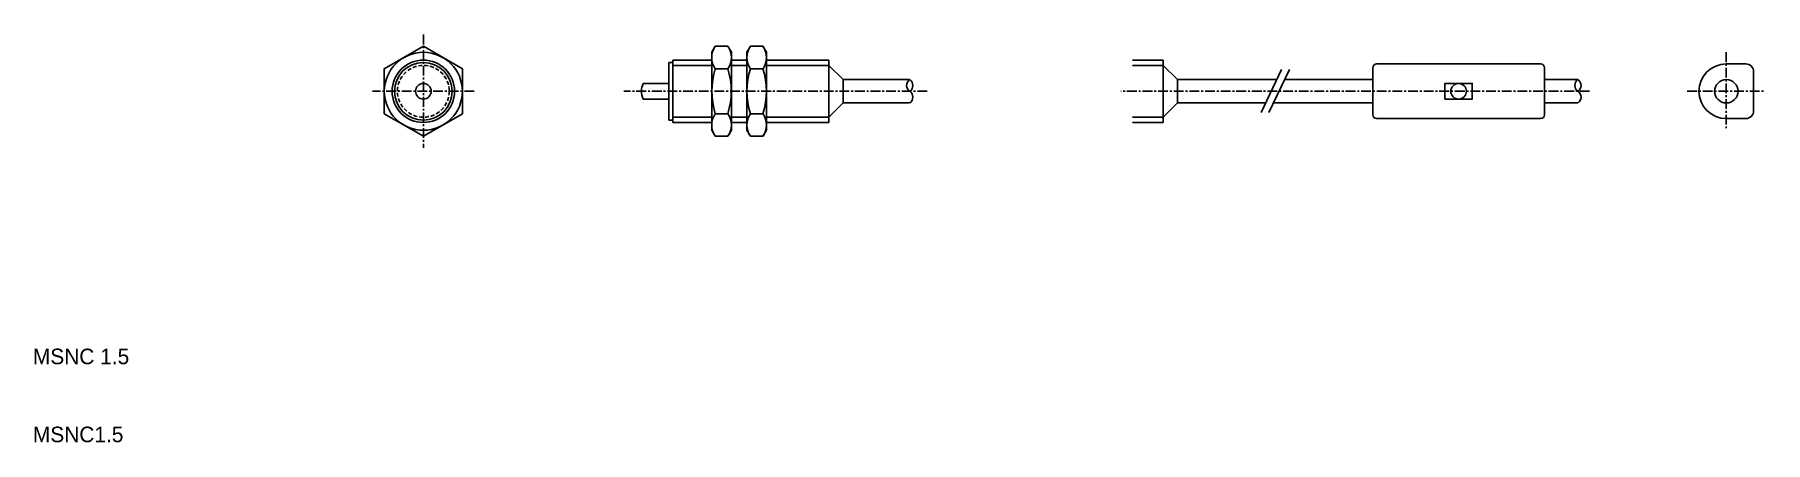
# Model space of a CAD drawing. Extents: x 10 to 232, y 10 to 62.
import ezdxf

# ---------------------------------------------------------------- set-up
doc = ezdxf.new("R2010")
doc.units = 0
doc.linetypes.add('CENTER', pattern=[2, 1.25, -0.25, 0.25, -0.25])
doc.linetypes.add('DASHED', pattern=[0.75, 0.5, -0.25])
doc.layers.get('0').update_dxf_attribs({"linetype": 'CONTINUOUS'})
doc.layers.add('CENTER', color=1, linetype='CENTER')

msp = doc.modelspace()

# ---------------------------------------------------------------- linework, layer by layer
at = {"color": 7, "linetype": 'CONTINUOUS'}
for p, q in [((96.94, 60), (97.38, 60.77)), ((96.94, 50), (96.94, 60)), ((97.38, 60.77), (98.99, 60.77)), ((99.44, 60), (98.99, 60.77)), ((99.44, 50), (99.44, 60)), ((101.44, 60), (101.88, 60.77)), ((101.44, 50), (101.44, 60)), ((101.88, 60.77), (103.49, 60.77)), ((103.94, 60), (103.49, 60.77)), ((103.94, 50), (103.94, 60)), ((91.44, 58.7), (91.44, 51.3)), ((91.44, 58.7), (91.94, 58.7)), ((91.94, 59), (91.94, 51)), ((96.94, 59), (91.94, 59)), ((97.38, 57.89), (98.99, 57.89)), ((101.44, 59), (99.44, 59)), ((101.88, 57.89), (103.49, 57.89)), ((111.94, 59), (103.94, 59)), ((111.94, 59), (111.94, 51)), ((111.94, 58.32), (113.76, 56.5)), ((154.75, 59), (150.82, 59)), ((154.75, 59), (154.75, 51)), ((154.75, 58.32), (156.57, 56.5)), ((181.57, 58), (181.57, 52)), ((182.07, 58.5), (203.07, 58.5)), ((203.57, 58), (203.57, 52)), ((229.35, 58.5), (226.85, 58.5)), ((91.44, 56), (88.14, 56)), ((122.27, 56.5), (113.76, 56.5)), ((113.76, 56.5), (113.76, 53.5)), ((169.29, 56.5), (156.57, 56.5)), ((156.57, 56.5), (156.57, 53.5)), ((181.57, 56.5), (170.29, 56.5)), ((207.85, 56.5), (203.57, 56.5)), ((230.35, 52.5), (230.35, 57.5)), ((91.44, 54), (88.14, 54)), ((111.94, 51.68), (113.76, 53.5)), ((122.27, 53.5), (113.76, 53.5)), ((154.75, 51.68), (156.57, 53.5)), ((167.85, 53.5), (156.57, 53.5)), ((181.57, 53.5), (168.85, 53.5)), ((207.85, 53.5), (203.57, 53.5)), ((91.44, 51.3), (91.94, 51.3)), ((96.94, 51), (91.94, 51)), ((97.38, 52.11), (98.99, 52.11)), ((101.44, 51), (99.44, 51)), ((101.88, 52.11), (103.49, 52.11)), ((111.94, 51), (103.94, 51)), ((154.75, 51), (150.82, 51)), ((203.07, 51.5), (182.07, 51.5)), ((226.85, 51.5), (229.35, 51.5)), ((96.94, 50), (97.38, 49.23)), ((97.38, 49.23), (98.99, 49.23)), ((99.44, 50), (98.99, 49.23)), ((101.44, 50), (101.88, 49.23)), ((101.88, 49.23), (103.49, 49.23)), ((103.94, 50), (103.49, 49.23))]:
    msp.add_line(p, q, dxfattribs=at)
at = {"color": 3, "linetype": 'CONTINUOUS'}
for p, q in [((96.94, 58.32), (91.94, 58.32)), ((101.44, 58.32), (99.44, 58.32)), ((111.94, 58.32), (103.94, 58.32)), ((154.75, 58.32), (150.82, 58.32)), ((169.91, 57.79), (167.27, 52.28)), ((170.91, 57.79), (168.27, 52.28)), ((96.94, 51.68), (91.94, 51.68)), ((101.44, 51.68), (99.44, 51.68)), ((111.94, 51.68), (103.94, 51.68)), ((154.75, 51.68), (150.82, 51.68))]:
    msp.add_line(p, q, dxfattribs=at)
at = {"color": 7, "linetype": 'CONTINUOUS'}
for points in [[(55, 52.11), (60, 49.23), (65, 52.11), (65, 57.89), (60, 60.77), (55, 57.89)], [(190.82, 54), (194.32, 54), (194.32, 56), (190.82, 56)]]:
    msp.add_lwpolyline(points, close=True, dxfattribs=at)
for centre, radius in [((60, 55), 5), ((60, 55), 4), ((60, 55), 3.7), ((60, 55), 1), ((192.57, 55), 1), ((226.85, 55), 1.5)]:
    msp.add_circle(centre, radius, dxfattribs=at)
at = {"color": 3, "linetype": 'DASHED'}
msp.add_circle((60, 55), 3.32, dxfattribs=at)
at = {"color": 7, "linetype": 'CONTINUOUS'}
for centre, radius, start, end in [((99.49, 59.33), 2.56, 145.6157, 214.3843), ((96.88, 59.33), 2.56, 325.6157, 34.3843), ((103.99, 59.33), 2.56, 145.6157, 214.3843), ((101.38, 59.33), 2.56, 325.6157, 34.3843), ((106.49, 55), 9.55, 162.412, 197.588), ((89.88, 55), 9.55, 342.412, 17.588), ((110.99, 55), 9.55, 162.412, 197.588), ((94.38, 55), 9.55, 342.412, 17.588), ((182.07, 58), 0.5, 90, 180), ((203.07, 58), 0.5, 360, 90), ((226.85, 55), 3.5, 90, 270), ((229.35, 57.5), 1, 0, 90), ((90.44, 55), 2.5, 156.4218, 203.5782), ((99.49, 50.67), 2.56, 145.6157, 214.3843), ((96.88, 50.67), 2.56, 325.6157, 34.3843), ((103.99, 50.67), 2.56, 145.6157, 214.3843), ((101.38, 50.67), 2.56, 325.6157, 34.3843), ((182.07, 52), 0.5, 180, 270), ((203.07, 52), 0.5, 270, 360), ((229.35, 52.5), 1, 270, 0)]:
    msp.add_arc(centre, radius, start, end, dxfattribs=at)
at = {"color": 3, "linetype": 'CONTINUOUS'}
for centre, start, end in [((122.77, 55.75), 123.5573, 236.4417), ((121.78, 55.75), 303.5573, 56.4417), ((208.35, 55.75), 123.5573, 236.4417), ((207.36, 55.75), 303.5573, 56.4417), ((121.78, 54.25), 303.5573, 56.4427), ((207.36, 54.25), 303.5573, 56.4427)]:
    msp.add_arc(centre, 0.9, start, end, dxfattribs=at)
at = {"layer": 'CENTER', "color": 1, "linetype": 'CENTER'}
for p, q in [((60, 62.27), (60, 47.73)), ((226.85, 60), (226.85, 50)), ((66.5, 55), (53.5, 55)), ((124.52, 55), (85.69, 55)), ((209.35, 55), (149.32, 55)), ((221.85, 55), (231.85, 55))]:
    msp.add_line(p, q, dxfattribs=at)

# ---------------------------------------------------------------- texts
at = {"color": 7, "linetype": 'CONTINUOUS'}
for s, p in [('MSNC 1.5', (10, 20)), ('MSNC1.5', (10, 10))]:
    msp.add_text(s, height=2, dxfattribs=at).set_placement(p)

doc.saveas('drawing.dxf')
